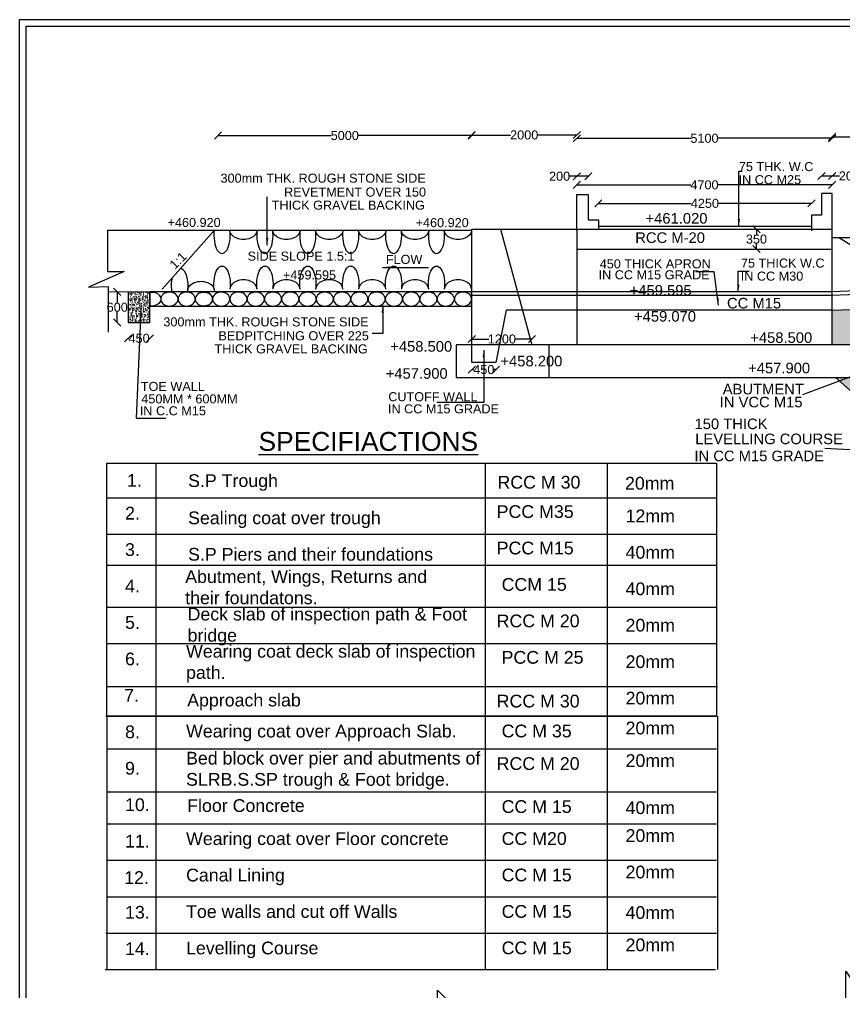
# Model space of a CAD drawing. Header units: millimetres. Extents: x 5124 to 6568637, y 2311 to 91879094.
# Drawn here: x 3470047 to 3480970, y 45948963 to 45961842 of the extents above; entities that cross this region are included whole.
import ezdxf

# ---------------------------------------------------------------- set-up
doc = ezdxf.new("R2010")
doc.units = ezdxf.units.MM
doc.header["$MEASUREMENT"] = 0
for name, color, linetype in [('DIMENSION', 7, 'Continuous'), ('DRAWING', 7, 'Continuous'), ('TEXT', 7, 'Continuous')]:
    doc.layers.add(name, color=color, linetype=linetype)
doc.styles.get("Standard").update_dxf_attribs({"font": 'arial.ttf', "height": 120})
doc.dimstyles.get("Standard").update_dxf_attribs({"dimtxt": 200, "dimasz": 110, "dimexe": 0.18, "dimexo": 0.0625, "dimgap": 0.09, "dimtad": 0, "dimtih": 1, "dimtoh": 1, "dimdec": 0, "dimzin": 0, "dimdsep": 46, "dimtxsty": 'Standard', "dimblk": 'OBLIQUE', "dimcen": 0.09, "dimse1": 1, "dimse2": 1, "dimadec": 0, "dimazin": 0, "dimtfac": 1, "dimtdec": 0, "dimtofl": 0, "dimtmove": 0, "dimatfit": 3, "dimfxl": 1, "dimtolj": 1, "dimtzin": 0, "dimarcsym": 0})

# ---------------------------------------------------------------- blocks, each defined once
blk = doc.blocks.new('_Oblique')
at = {"color": 0, "linetype": 'ByBlock', "lineweight": -2}
blk.add_line((-0.5, -0.5), (0.5, 0.5), dxfattribs=at)
blk = doc.blocks.new('*D68')
at = {"layer": 'Defpoints', "color": 0}
for p in [(3481976, 45960286), (3480818, 45959538), (3481976, 45959538)]:
    blk.add_point(p, dxfattribs=at)
at = {"layer": 'DIMENSION', "color": 0, "lineweight": -2}
for p, q in [((3480818, 45960286), (3481223, 45960286)), ((3481976, 45960286), (3481571, 45960286))]:
    blk.add_line(p, q, dxfattribs=at)
at = {"layer": 'DIMENSION', "color": 0, "lineweight": -2, "xscale": 95, "yscale": 95, "zscale": 95, "rotation": 180}
blk.add_blockref('_Oblique', (3480818, 45960286), dxfattribs=at)
at = {"layer": 'DIMENSION', "color": 0, "lineweight": -2, "xscale": 95, "yscale": 95, "zscale": 95}
blk.add_blockref('_Oblique', (3481976, 45960286), dxfattribs=at)
at = {"layer": 'DIMENSION', "color": 0, "insert": (3481397, 45960286), "char_height": 120, "attachment_point": 5}
blk.add_mtext('\\A1;1825', dxfattribs=at)
blk = doc.blocks.new('*D161')
at = {"layer": 'Defpoints', "color": 0}
for p in [(3472679, 45960304), (3472679, 45959048), (3476040, 45959048)]:
    blk.add_point(p, dxfattribs=at)
at = {"layer": 'DIMENSION', "color": 0, "lineweight": -2}
for p, q in [((3472679, 45960304), (3474180, 45960304)), ((3476040, 45960304), (3474538, 45960304))]:
    blk.add_line(p, q, dxfattribs=at)
at = {"layer": 'DIMENSION', "color": 0, "lineweight": -2, "xscale": 95, "yscale": 95, "zscale": 95, "rotation": 180}
blk.add_blockref('_Oblique', (3472679, 45960304), dxfattribs=at)
at = {"layer": 'DIMENSION', "color": 0, "lineweight": -2, "xscale": 95, "yscale": 95, "zscale": 95}
blk.add_blockref('_Oblique', (3476040, 45960304), dxfattribs=at)
at = {"layer": 'DIMENSION', "color": 0, "insert": (3474359, 45960304), "char_height": 120, "attachment_point": 5}
blk.add_mtext('\\A1;5000', dxfattribs=at)
blk = doc.blocks.new('*D159')
at = {"layer": 'Defpoints', "color": 0}
for p in [(3471343, 45958233), (3471489, 45958233), (3471489, 45957826)]:
    blk.add_point(p, dxfattribs=at)
at = {"layer": 'DIMENSION', "color": 0, "lineweight": -2}
for p, q in [((3471343, 45958233), (3471343, 45958091)), ((3471343, 45957826), (3471343, 45957968))]:
    blk.add_line(p, q, dxfattribs=at)
at = {"layer": 'DIMENSION', "color": 0, "lineweight": -2, "xscale": 95, "yscale": 95, "zscale": 95}
for p, rotation in [((3471343, 45958233), 90), ((3471343, 45957826), 270)]:
    blk.add_blockref('_Oblique', p, dxfattribs=dict(at, rotation=rotation))
at = {"layer": 'DIMENSION', "color": 0, "insert": (3471343, 45958029), "char_height": 120, "attachment_point": 5}
blk.add_mtext('\\A1;600', dxfattribs=at)
blk = doc.blocks.new('*D160')
at = {"layer": 'Defpoints', "color": 0}
for p in [(3471777, 45958233), (3471489, 45957826), (3471489, 45957617)]:
    blk.add_point(p, dxfattribs=at)
at = {"layer": 'DIMENSION', "color": 0, "lineweight": -2}
for p, q in [((3471489, 45957617), (3471498, 45957617)), ((3471777, 45957617), (3471768, 45957617))]:
    blk.add_line(p, q, dxfattribs=at)
at = {"layer": 'DIMENSION', "color": 0, "lineweight": -2, "xscale": 95, "yscale": 95, "zscale": 95, "rotation": 180}
blk.add_blockref('_Oblique', (3471489, 45957617), dxfattribs=at)
at = {"layer": 'DIMENSION', "color": 0, "lineweight": -2, "xscale": 95, "yscale": 95, "zscale": 95}
blk.add_blockref('_Oblique', (3471777, 45957617), dxfattribs=at)
at = {"layer": 'DIMENSION', "color": 0, "insert": (3471633, 45957617), "char_height": 120, "attachment_point": 5}
blk.add_mtext('\\A1;450', dxfattribs=at)
blk = doc.blocks.new('*D162')
at = {"layer": 'Defpoints', "color": 0}
for p in [(3476042, 45957298), (3476363, 45957298), (3476363, 45957203)]:
    blk.add_point(p, dxfattribs=at)
at = {"layer": 'DIMENSION', "color": 0, "lineweight": -2}
for p, q in [((3476042, 45957203), (3476068, 45957203)), ((3476363, 45957203), (3476337, 45957203))]:
    blk.add_line(p, q, dxfattribs=at)
at = {"layer": 'DIMENSION', "color": 0, "lineweight": -2, "xscale": 95, "yscale": 95, "zscale": 95, "rotation": 180}
blk.add_blockref('_Oblique', (3476042, 45957203), dxfattribs=at)
at = {"layer": 'DIMENSION', "color": 0, "lineweight": -2, "xscale": 95, "yscale": 95, "zscale": 95}
blk.add_blockref('_Oblique', (3476363, 45957203), dxfattribs=at)
at = {"layer": 'DIMENSION', "color": 0, "insert": (3476202, 45957203), "char_height": 120, "attachment_point": 5}
blk.add_mtext('\\A1;450', dxfattribs=at)
blk = doc.blocks.new('*D163')
at = {"layer": 'Defpoints', "color": 0}
for p in [(3476042, 45957532), (3476840, 45957608), (3476840, 45957532)]:
    blk.add_point(p, dxfattribs=at)
at = {"layer": 'DIMENSION', "color": 0, "lineweight": -2}
for p, q in [((3476042, 45957608), (3476267, 45957608)), ((3476840, 45957608), (3476614, 45957608))]:
    blk.add_line(p, q, dxfattribs=at)
at = {"layer": 'DIMENSION', "color": 0, "lineweight": -2, "xscale": 95, "yscale": 95, "zscale": 95, "rotation": 180}
blk.add_blockref('_Oblique', (3476042, 45957608), dxfattribs=at)
at = {"layer": 'DIMENSION', "color": 0, "lineweight": -2, "xscale": 95, "yscale": 95, "zscale": 95}
blk.add_blockref('_Oblique', (3476840, 45957608), dxfattribs=at)
at = {"layer": 'DIMENSION', "color": 0, "insert": (3476441, 45957608), "char_height": 120, "attachment_point": 5}
blk.add_mtext('\\A1;1200', dxfattribs=at)
blk = doc.blocks.new('*D164')
at = {"layer": 'Defpoints', "color": 0}
for p in [(3476040, 45960304), (3477434, 45960311), (3477434, 45959525)]:
    blk.add_point(p, dxfattribs=at)
at = {"layer": 'DIMENSION', "color": 0, "lineweight": -2}
for p, q in [((3476040, 45960311), (3476557, 45960311)), ((3477434, 45960311), (3476917, 45960311))]:
    blk.add_line(p, q, dxfattribs=at)
at = {"layer": 'DIMENSION', "color": 0, "lineweight": -2, "xscale": 95, "yscale": 95, "zscale": 95, "rotation": 180}
blk.add_blockref('_Oblique', (3476040, 45960311), dxfattribs=at)
at = {"layer": 'DIMENSION', "color": 0, "lineweight": -2, "xscale": 95, "yscale": 95, "zscale": 95}
blk.add_blockref('_Oblique', (3477434, 45960311), dxfattribs=at)
at = {"layer": 'DIMENSION', "color": 0, "insert": (3476737, 45960311), "char_height": 120, "attachment_point": 5}
blk.add_mtext('\\A1;2000', dxfattribs=at)
blk = doc.blocks.new('*D165')
at = {"layer": 'Defpoints', "color": 0}
for p in [(3477434, 45959764), (3477434, 45959525), (3477586, 45959525)]:
    blk.add_point(p, dxfattribs=at)
at = {"layer": 'DIMENSION', "color": 0, "lineweight": -2}
for p, q in [((3477434, 45959764), (3477340, 45959764)), ((3477586, 45959764), (3477434, 45959764))]:
    blk.add_line(p, q, dxfattribs=at)
at = {"layer": 'DIMENSION', "color": 0, "lineweight": -2, "xscale": 95, "yscale": 95, "zscale": 95, "rotation": 180}
blk.add_blockref('_Oblique', (3477434, 45959764), dxfattribs=at)
at = {"layer": 'DIMENSION', "color": 0, "lineweight": -2, "xscale": 95, "yscale": 95, "zscale": 95}
blk.add_blockref('_Oblique', (3477586, 45959764), dxfattribs=at)
at = {"layer": 'DIMENSION', "color": 0, "insert": (3477206, 45959764), "char_height": 120, "attachment_point": 5}
blk.add_mtext('\\A1;200', dxfattribs=at)
blk = doc.blocks.new('*D166')
at = {"layer": 'Defpoints', "color": 0}
for p in [(3477434, 45960311), (3480818, 45960267), (3480818, 45959538)]:
    blk.add_point(p, dxfattribs=at)
at = {"layer": 'DIMENSION', "color": 0, "lineweight": -2}
for p, q in [((3477434, 45960267), (3478947, 45960267)), ((3480818, 45960267), (3479306, 45960267))]:
    blk.add_line(p, q, dxfattribs=at)
at = {"layer": 'DIMENSION', "color": 0, "lineweight": -2, "xscale": 95, "yscale": 95, "zscale": 95, "rotation": 180}
blk.add_blockref('_Oblique', (3477434, 45960267), dxfattribs=at)
at = {"layer": 'DIMENSION', "color": 0, "lineweight": -2, "xscale": 95, "yscale": 95, "zscale": 95}
blk.add_blockref('_Oblique', (3480818, 45960267), dxfattribs=at)
at = {"layer": 'DIMENSION', "color": 0, "insert": (3479126, 45960267), "char_height": 120, "attachment_point": 5}
blk.add_mtext('\\A1;5100', dxfattribs=at)
blk = doc.blocks.new('*D167')
at = {"layer": 'Defpoints', "color": 0}
for p in [(3480818, 45959768), (3480678, 45959538), (3480818, 45959538)]:
    blk.add_point(p, dxfattribs=at)
at = {"layer": 'DIMENSION', "color": 0, "lineweight": -2}
for p, q in [((3480678, 45959768), (3480818, 45959768)), ((3480818, 45959768), (3480914, 45959768))]:
    blk.add_line(p, q, dxfattribs=at)
at = {"layer": 'DIMENSION', "color": 0, "lineweight": -2, "xscale": 95, "yscale": 95, "zscale": 95, "rotation": 180}
blk.add_blockref('_Oblique', (3480678, 45959768), dxfattribs=at)
at = {"layer": 'DIMENSION', "color": 0, "lineweight": -2, "xscale": 95, "yscale": 95, "zscale": 95}
blk.add_blockref('_Oblique', (3480818, 45959768), dxfattribs=at)
at = {"layer": 'DIMENSION', "color": 0, "insert": (3481047, 45959768), "char_height": 120, "attachment_point": 5}
blk.add_mtext('\\A1;200', dxfattribs=at)
blk = doc.blocks.new('*D168')
at = {"layer": 'Defpoints', "color": 0}
for p in [(3480818, 45959650), (3477434, 45959525), (3480818, 45959538)]:
    blk.add_point(p, dxfattribs=at)
at = {"layer": 'DIMENSION', "color": 0, "lineweight": -2}
for p, q in [((3477434, 45959650), (3478945, 45959650)), ((3480818, 45959650), (3479308, 45959650))]:
    blk.add_line(p, q, dxfattribs=at)
at = {"layer": 'DIMENSION', "color": 0, "lineweight": -2, "xscale": 95, "yscale": 95, "zscale": 95, "rotation": 180}
blk.add_blockref('_Oblique', (3477434, 45959650), dxfattribs=at)
at = {"layer": 'DIMENSION', "color": 0, "lineweight": -2, "xscale": 95, "yscale": 95, "zscale": 95}
blk.add_blockref('_Oblique', (3480818, 45959650), dxfattribs=at)
at = {"layer": 'DIMENSION', "color": 0, "insert": (3479126, 45959650), "char_height": 120, "attachment_point": 5}
blk.add_mtext('\\A1;4700', dxfattribs=at)
blk = doc.blocks.new('*D169')
at = {"layer": 'Defpoints', "color": 0}
for p in [(3480545, 45959405), (3477720, 45959186), (3480545, 45959186)]:
    blk.add_point(p, dxfattribs=at)
at = {"layer": 'DIMENSION', "color": 0, "lineweight": -2}
for p, q in [((3477720, 45959405), (3478951, 45959405)), ((3480545, 45959405), (3479314, 45959405))]:
    blk.add_line(p, q, dxfattribs=at)
at = {"layer": 'DIMENSION', "color": 0, "lineweight": -2, "xscale": 95, "yscale": 95, "zscale": 95, "rotation": 180}
blk.add_blockref('_Oblique', (3477720, 45959405), dxfattribs=at)
at = {"layer": 'DIMENSION', "color": 0, "lineweight": -2, "xscale": 95, "yscale": 95, "zscale": 95}
blk.add_blockref('_Oblique', (3480545, 45959405), dxfattribs=at)
at = {"layer": 'DIMENSION', "color": 0, "insert": (3479132, 45959405), "char_height": 120, "attachment_point": 5}
blk.add_mtext('\\A1;4250', dxfattribs=at)
blk = doc.blocks.new('*D170')
at = {"layer": 'Defpoints', "color": 0}
for p in [(3479806, 45959062), (3479815, 45959062), (3479806, 45958800)]:
    blk.add_point(p, dxfattribs=at)
at = {"layer": 'DIMENSION', "color": 0, "lineweight": -2}
for p, q in [((3479815, 45959062), (3479815, 45958992)), ((3479815, 45958800), (3479815, 45958870))]:
    blk.add_line(p, q, dxfattribs=at)
at = {"layer": 'DIMENSION', "color": 0, "lineweight": -2, "xscale": 95, "yscale": 95, "zscale": 95}
for p, rotation in [((3479815, 45959062), 90), ((3479815, 45958800), 270)]:
    blk.add_blockref('_Oblique', p, dxfattribs=dict(at, rotation=rotation))
at = {"layer": 'DIMENSION', "color": 0, "insert": (3479815, 45958931), "char_height": 120, "attachment_point": 5}
blk.add_mtext('\\A1;350', dxfattribs=at)

msp = doc.modelspace()

# ---------------------------------------------------------------- hatches: boundary and pattern name
at = {"layer": 'DRAWING'}
h = msp.add_hatch(dxfattribs=at)
h.set_pattern_fill('AR-CONC,_O', color=256, scale=10)
h.set_pattern_definition([(130, (7052935.884, -2858.59), (-71.72601826, -6.2752135), [7.5, -82.5]), (185, (7052935.884, -2858.59), (13.87513336, 75.21921337), [6, -66]), (79.5486, (7052929.91, -2859.114), (-57.85093817, 68.94395421), [6.374019, -70.1142112]), (133.8158, (7052935.88, -2838.59), (-106.72410486, -16.55190143), [11.25, -123.75]), (83.3644, (7052926.99, -2839.97), (-93.46627055, 97.4117871), [9.5610288, -105.1713]), (188.8158, (7052935.88, -2838.59), (-93.46619451, 97.4118601), [9, -99]), (159, (7052925.884, -2843.59), (-59.69070521, -40.26188907), [7.5, -82.5]), (214, (7052925.884, -2843.59), (-24.33153319, 72.5150045), [6, -66]), (108.5486, (7052920.91, -2846.946), (-84.02226286, 32.25304967), [6.374019, -70.1142112]), (142.5, (7052935.884, -2858.59), (-1.215985532, 33.289385383), [0, -65.2, 0, -67, 0, -66.25]), (172.5, (7052935.884, -2858.59), (-26.306953744, 39.441171188), [0, -38.2, 0, -63.7, 0, -25.25]), (212.5, (7052958.184, -2858.59), (-53.382243617, -2.255487173), [0, -25, 0, -78, 0, -103.5]), (222.5, (7052968.184, -2858.59), (-58.318616934, 10.010498233), [0, -32.5, 0, -51.8, 0, -73.5])])
h.paths.add_polyline_path([(3471488.9, 45957825.9), (3471777.4, 45957825.9), (3471777.4, 45958232.9), (3471488.9, 45958232.9)])
h = msp.add_hatch(dxfattribs=at)
h.set_pattern_fill('AR-CONC,_O', color=256, scale=10)
h.set_pattern_definition([(50, (0, 0), (71.72601826, -6.2752135), [7.5, -82.5]), (355, (0, 0), (-13.87513336, 75.21921337), [6, -66]), (100.4514, (5.98, -0.52), (57.85093817, 68.94395421), [6.374019, -70.1142112]), (46.1842, (0, 20), (106.72410486, -16.55190143), [11.25, -123.75]), (96.6356, (8.89, 18.62), (93.46627055, 97.4117871), [9.5610288, -105.1713]), (351.1842, (0, 20), (93.46619451, 97.4118601), [9, -99]), (21, (10, 15), (59.69070521, -40.26188907), [7.5, -82.5]), (326, (10, 15), (24.33153319, 72.5150045), [6, -66]), (71.4514, (14.974, 11.645), (84.02226286, 32.25304967), [6.374019, -70.1142112]), (37.5, (0, 0), (1.215985532, 33.289385383), [0, -65.2, 0, -67, 0, -66.25]), (7.5, (0, 0), (26.306953744, 39.441171188), [0, -38.2, 0, -63.7, 0, -25.25]), (327.5, (-22.3, 0), (53.382243617, -2.255487173), [0, -25, 0, -78, 0, -103.5]), (317.5, (-32.3, 0), (58.318616934, 10.010498233), [0, -32.5, 0, -51.8, 0, -73.5])])
h.paths.add_polyline_path([(3481682.5, 45957881.5), (3481682.5, 45957992), (3480818.5, 45957992), (3480818.5, 45957532.4), (3481570.6, 45957532.4)])
h.paths.add_polyline_path([(3481431.3, 45957098), (3480861, 45957098), (3481087, 45956900.5), (3481368, 45956900.5)])
h.paths.add_polyline_path([(3483433.2, 45957416.8), (3482372, 45958059.6), (3482372, 45957858.6), (3482707, 45956900.5), (3482969, 45956900.5)])

# ---------------------------------------------------------------- linework, layer by layer
at = {"layer": 'DIMENSION'}
for points in [[(3477434.5, 45959047.9), (3477434.5, 45959525), (3477585.5, 45959525), (3477585.5, 45959186), (3477719.5, 45959186), (3477719.5, 45959061.5)], [(3480818.5, 45959538), (3480677.5, 45959538), (3480677.5, 45959248), (3480545, 45959248), (3480545, 45959042)], [(3476424, 45959061.5), (3476839.5, 45957532.4)], [(3477719.5, 45959104.5), (3480545, 45959104.5)], [(3477064, 45957532.4), (3477064, 45957098)]]:
    msp.add_lwpolyline(points, dxfattribs=at)
at = {"layer": 'DRAWING'}
for points in [[(3470047, 45961842), (3521724, 45961842), (3521724, 45927654), (3470047, 45927654)], [(3470137.5, 45961751.5), (3521633.5, 45961751.5), (3521633.5, 45927744.5), (3470137.5, 45927744.5)], [(3476039.9, 45958232.9), (3471777.4, 45958232.9), (3471777.4, 45958041.4), (3476039.9, 45958041.4)]]:
    msp.add_lwpolyline(points, close=True, dxfattribs=at)
for points in [[(3480818.5, 45957992), (3480818.5, 45959538)], [(3476042, 45957298.5), (3476042, 45959061.5), (3477434.5, 45959061.5), (3477434.5, 45957532.4)], [(3477434.5, 45959061.5), (3480818.5, 45959061.5)], [(3476039.9, 45959047.9), (3471212.4, 45959047.9), (3471212.4, 45958503.9), (3471435.9, 45958503.9), (3470964.4, 45958293.4), (3471223.9, 45958301.9), (3471223.9, 45957698.4)], [(3471940.4, 45958269.4), (3472628.9, 45959047.9)], [(3491055.5, 45958947), (3480818.5, 45958947)], [(3491055.5, 45955728.5), (3486220.5, 45955728.5), (3480907, 45958947)], [(3477434.5, 45958800.5), (3480818.5, 45958800.5)], [(3471488.9, 45958232.9), (3471488.9, 45957825.9), (3471777.4, 45957825.9), (3471777.4, 45958232.9)], [(3480816.4, 45958232.9), (3476039.9, 45958232.9)], [(3480818.5, 45958183.5), (3476042, 45958183.5)], [(3481682.5, 45958270), (3480818.5, 45958233)], [(3481682.5, 45958220.5), (3480818.5, 45958183.5)], [(3480818.5, 45957992), (3476497, 45957992), (3476363, 45957298.5), (3476042, 45957298.5)], [(3481570.6, 45957532.4), (3480818.5, 45957532.4), (3480818.5, 45957992), (3481681.5, 45958022.5)], [(3481570.6, 45957532.4), (3475836, 45957532.4), (3475836, 45957098), (3481431.3, 45957098)], [(3481087, 45956900.5), (3480861, 45957098)], [(3470359, 45934588.5), (3470359, 45948476), (3475589.5, 45948476), (3475589.5, 45948982.5), (3476503, 45948063.5), (3476503, 45948572), (3480999, 45948572), (3480999, 45949234.5), (3481724.5, 45948158), (3481724.5, 45948665.5), (3485795.5, 45948665.5), (3485795.5, 45949227.5), (3486541.5, 45948191), (3486541.5, 45948673), (3492513, 45948673), (3492513, 45949397), (3492947.5, 45948295), (3492947.5, 45948795), (3502799.5, 45948795)]]:
    msp.add_lwpolyline(points, dxfattribs=at)
at = {"layer": 'DRAWING', "const_width": 10}
msp.add_lwpolyline([(3476039.9, 45958232.9), (3471223.9, 45958232.9)], dxfattribs=at)
at = {"layer": 'DRAWING'}
for centre, major_axis, ratio, start_param, end_param in [((3472731.9, 45958979.9), (0, -237.5), 0.4526316, 4.4220096, 8.1443611), ((3473300.4, 45958979.9), (0, -237.5), 0.4526316, 4.4220096, 8.1443611), ((3473868.9, 45958979.9), (0, -237.5), 0.4526316, 4.4220096, 8.1443611), ((3474437.4, 45958979.9), (0, -237.5), 0.4526316, 4.4220096, 8.1443611), ((3475005.9, 45958979.9), (0, -237.5), 0.4526316, 4.4220096, 8.1443611), ((3475574.4, 45958979.9), (0, -237.5), 0.4526316, 4.4220096, 8.1443611), ((3472455.1, 45958246.4), (180.8, 0), 0.6735823, 0, 3.1415927), ((3473016.6, 45958269.4), (180.8, 0), 0.6735823, 0, 3.1415927), ((3473585.1, 45958269.4), (180.8, 0), 0.6735823, 0, 3.1415927), ((3474153.6, 45958269.4), (180.8, 0), 0.6735823, 0, 3.1415927), ((3474722.1, 45958269.4), (180.8, 0), 0.6735823, 0, 3.1415927), ((3475290.6, 45958269.4), (180.8, 0), 0.6735823, 0, 3.1415927), ((3475859.1, 45958269.4), (180.8, 0), 0.6735823, 0, 3.1415927)]:
    msp.add_ellipse(centre, major_axis=major_axis, ratio=ratio, start_param=start_param, end_param=end_param, dxfattribs=at)
at = {"layer": 'DRAWING', "extrusion": (0, 0, -1)}
for centre, major_axis, ratio, start_param, end_param in [((3473016.6, 45959047.9), (180.8, 0), 0.6735823, 0, 3.1415927), ((3473585.1, 45959047.9), (180.8, 0), 0.6735823, 0, 3.1415927), ((3474153.6, 45959047.9), (180.8, 0), 0.6735823, 0, 3.1415927), ((3474722.1, 45959047.9), (180.8, 0), 0.6735823, 0, 3.1415927), ((3475290.6, 45959047.9), (180.8, 0), 0.6735823, 0, 3.1415927), ((3475859.1, 45959047.9), (180.8, 0), 0.6735823, 0, 3.1415927), ((3472170.3, 45958314.4), (0, 237.5), 0.4526316, 6.443653, 8.1443611), ((3472731.9, 45958337.4), (0, 237.5), 0.4526316, 4.4220096, 8.1443611), ((3473300.4, 45958337.4), (0, 237.5), 0.4526316, 4.4220096, 8.1443611), ((3473868.9, 45958337.4), (0, 237.5), 0.4526316, 4.4220096, 8.1443611), ((3474437.4, 45958337.4), (0, 237.5), 0.4526316, 4.4220096, 8.1443611), ((3475005.9, 45958337.4), (0, 237.5), 0.4526316, 4.4220096, 8.1443611), ((3475574.4, 45958337.4), (0, 237.5), 0.4526316, 4.4220096, 8.1443611), ((3472170.3, 45958314.4), (0, 237.5), 0.4526316, 4.4220096, 5.1766362), ((3471805.7, 45958137.2), (114.4, 0), 0.8055046, 4.4625713, 8.1037994), ((3472492.3, 45958137.2), (114.4, 0), 0.8055046, 4.4240046, 8.142366)]:
    msp.add_ellipse(centre, major_axis=major_axis, ratio=ratio, start_param=start_param, end_param=end_param, dxfattribs=at)
for centre in [(3472034.6, 45958137.2), (3472263.4, 45958137.2), (3472492.3, 45958137.2), (3472721.2, 45958137.2), (3472950.1, 45958137.2), (3473178.9, 45958137.2), (3473407.8, 45958137.2), (3473636.7, 45958137.2), (3473865.6, 45958137.2), (3474094.4, 45958137.2), (3474323.3, 45958137.2), (3474552.2, 45958137.2), (3474781.1, 45958137.2), (3475009.9, 45958137.2), (3475238.8, 45958137.2), (3475467.7, 45958137.2), (3475696.6, 45958137.2), (3475925.4, 45958137.2)]:
    msp.add_ellipse(centre, major_axis=(114.4, 0), ratio=0.8055046, dxfattribs=at)
at = {"layer": 'TEXT'}
msp.add_lwpolyline([(3471205, 45955965.6), (3479286.2, 45955965.6), (3479286.2, 45952609.5), (3471205, 45952609.5)], close=True, dxfattribs=at)
for points in [[(3471855.6, 45955965.6), (3471855.6, 45949253.4)], [(3476218.5, 45955965.6), (3476218.5, 45949253.4)], [(3477835, 45955965.6), (3477835, 45949253.4)], [(3471205, 45952609.5), (3471205, 45949253.4)], [(3479298.1, 45952609.5), (3479298.1, 45949253.4)]]:
    msp.add_lwpolyline(points, dxfattribs=at)
at = {"layer": 'TEXT', "ltscale": 0.02}
for points in [[(3471205, 45955506.3), (3479286.2, 45955506.3)], [(3471205, 45955023.5), (3479286.2, 45955023.5)], [(3471205, 45954612.5), (3479286.2, 45954612.5)], [(3471205, 45954057.9), (3479286.2, 45954057.9)], [(3471205, 45953575.1), (3479286.2, 45953575.1)], [(3471205, 45953005.6), (3479298.1, 45953005.6)], [(3471193.1, 45952609.5), (3479286.2, 45952609.5)], [(3471205, 45952177.9), (3479286.2, 45952177.9)], [(3471205, 45951608.2), (3479286.2, 45951608.2)], [(3471205, 45951184.6), (3479286.2, 45951184.6)], [(3471205, 45951184.6), (3479286.2, 45951184.6)], [(3471205, 45950701.8), (3479286.2, 45950701.8)], [(3471205, 45950219), (3479286.2, 45950219)], [(3471193.1, 45949736.2), (3479286.2, 45949736.2)], [(3471181.2, 45949253.4), (3479274.3, 45949253.4)]]:
    msp.add_lwpolyline(points, dxfattribs=at)

# ---------------------------------------------------------------- texts
at = {"layer": 'DRAWING'}
for s, p in [('75 THK. W.C', (3479582, 45959832.5)), ('300mm THK. ROUGH STONE SIDE', (3472712.5, 45959679.4)), ('IN CC M25', (3479578.1, 45959658.7)), ('REVETMENT OVER 150', (3473554.1, 45959495.5)), ('THICK GRAVEL BACKING', (3473390.1, 45959321.6)), ('+460.920', (3472010.2, 45959092.5)), ('+460.920', (3475298.1, 45959090)), ('SIDE SLOPE 1.5:1', (3473071.7, 45958646)), ('FLOW', (3474903.2, 45958603)), ('+459.595', (3473540.2, 45958397)), ('300mm THK. ROUGH STONE SIDE', (3471955.1, 45957775.1)), ('BEDPITCHING OVER 225', (3472684.4, 45957591.2)), ('THICK GRAVEL BACKING', (3472632.7, 45957417.3)), ('TOE WALL', (3471656.6, 45956920.4)), ('450MM * 600MM', (3471662.4, 45956755.4)), ('CUTOFF WALL', (3474935.4, 45956783.9)), ('IN CC M15 GRADE', (3474931.2, 45956623)), ('IN C.C M15', (3471643, 45956597.4))]:
    msp.add_text(s, height=120, dxfattribs=at).set_placement(p)
msp.add_text('1:1', height=120, rotation=44.45847, dxfattribs=at).set_placement((3472107.5, 45958524.1))
at = {"layer": 'TEXT'}
for s, height, p in [('+461.020', 140, (3478345, 45959137)), ('RCC M-20', 140, (3478208.9, 45958881.1)), ('75 THICK W.C', 120, (3479609.9, 45958554.2)), ('450 THICK APRON', 120, (3477738.2, 45958544.5)), ('IN CC M15 GRADE', 120, (3477722.9, 45958399)), ('IN CC M30', 120, (3479606.7, 45958381.3)), ('+459.595', 140, (3478135, 45958183.5)), ('CC M15', 140, (3479424.8, 45958013.1)), ('+459.070', 140, (3478192.4, 45957839.1)), ('+458.500', 140, (3479733.2, 45957556.9)), ('+458.500', 140, (3474961.2, 45957440.2)), ('+458.200', 140, (3476421.9, 45957246.1)), ('+457.900', 140, (3479704.9, 45957154.1)), ('+457.900', 140, (3474901.7, 45957081.7)), ('ABUTMENT', 140, (3479367.9, 45956874.6)), ('IN VCC M15', 140, (3479328.2, 45956702.9)), ('150 THICK', 140, (3478994.2, 45956413.9)), ('LEVELLING COURSE', 140, (3479004.3, 45956214.9)), ('IN CC M15 GRADE', 140, (3478993.1, 45955989.1))]:
    msp.add_text(s, height=height, dxfattribs=at).set_placement(p)
at = {"layer": 'TEXT', "attachment_point": 1}
for s, insert, char_height, width in [('{\\LSPECIFIACTIONS}', (3473215.8, 45956376.6), 250, 2023.054), ('1.', (3471473, 45955819.4), 168.56, 280.486), ('S.P Trough ', (3472282.4, 45955816.3), 168.561, 4734.114), ('RCC M 30', (3476382.6, 45955794.7), 168.56, 1323.957), ('20mm', (3478073.1, 45955782), 168.56, 1010.981), ('2.', (3471446.9, 45955385.5), 168.56, 280.486), ('Sealing coat over trough', (3472282.4, 45955323.1), 168.561, 4247.72), ('PCC M35', (3476372, 45955406.3), 168.56, 1010.981), ('12mm', (3478080.4, 45955349.1), 168.56, 1010.981), ('3.', (3471446.9, 45954902.7), 168.56, 280.486), ('S.P Piers and their foundations', (3472282.4, 45954840.3), 168.561, 4052.81), ('PCC M15', (3476372, 45954923.5), 168.56, 1010.981), ('40mm', (3478080.4, 45954866.3), 168.56, 1010.981), ('Abutment, Wings, Returns and their foundatons.', (3472244.1, 45954544.6), 168.561, 3717.47), (' CCM 15', (3476372, 45954440.7), 168.56, 1010.981), ('4.', (3471446.9, 45954419.9), 168.56, 280.486), ('40mm', (3478080.4, 45954383.5), 168.56, 1010.981), ('Deck slab of inspection path & Foot bridge ', (3472275.6, 45954048.3), 168.561, 4052.81), ('5.', (3471446.9, 45953937.1), 168.56, 280.486), ('RCC M 20', (3476372, 45953957.9), 168.56, 1307.555), ('20mm', (3478080.4, 45953900.7), 168.56, 1010.981), ('Wearing coat deck slab of inspection path.', (3472255.4, 45953555.4), 168.561, 4132.633), ('6.', (3471446.9, 45953454.2), 168.56, 280.486), (' PCC M 25', (3476372, 45953475.1), 168.56, 1241.638), ('20mm', (3478080.4, 45953417.9), 168.56, 1010.981), ('7.', (3471435, 45952971.4), 168.56, 280.486), ('Approach slab', (3472270.5, 45952909.1), 168.561, 4052.81), ('\\pt337.12;RCC M 30', (3476372, 45952895.6), 168.561, 1422.781), ('20mm', (3478080.4, 45952935.1), 168.56, 1010.981), ('Wearing coat over Approach Slab.', (3472255.4, 45952498.2), 168.561, 4361.252), ('\\pt337.12; CC M 35', (3476372, 45952499.5), 168.561, 1422.781), ('20mm', (3478080.4, 45952539), 168.56, 1010.981), ('8.', (3471446.9, 45952488.6), 168.56, 280.486), ('Bed block over pier and abutments of \\PSLRB.S.SP trough & Foot bridge.', (3472255.4, 45952139.7), 168.561, 4361.252), ('20mm', (3478080.4, 45952107.5), 168.56, 1010.981), ('9.', (3471446.9, 45952005.8), 168.56, 280.486), ('\\pt337.12;RCC M 20', (3476372, 45952068), 168.561, 1422.781), ('10.', (3471446.9, 45951523), 168.56, 280.486), ('Floor Concrete', (3472270.5, 45951511.7), 168.561, 4052.81), ('\\pt337.12; CC M 15', (3476372, 45951498.2), 168.561, 1422.781), ('40mm', (3478080.4, 45951483.2), 168.56, 1010.981), ('Wearing coat over Floor concrete', (3472255.4, 45951073.3), 168.561, 4361.252), ('\\pt337.12; CC M20', (3476372, 45951074.6), 168.561, 1422.781), ('20mm', (3478080.4, 45951114.1), 168.56, 1010.981), ('11.', (3471446.9, 45951040.2), 168.56, 280.486), ('Canal Lining ', (3472255.4, 45950590.5), 168.561, 4361.252), ('\\pt337.12; CC M 15', (3476372, 45950591.8), 168.561, 1422.781), ('20mm', (3478080.4, 45950631.3), 168.56, 1010.981), ('12.', (3471435, 45950557.4), 168.56, 280.486), ('13.', (3471446.9, 45950098.2), 168.56, 280.486), ('Toe walls and cut off Walls ', (3472255.4, 45950107.7), 168.561, 4361.252), ('\\pt337.12; CC M 15', (3476372, 45950109), 168.561, 1422.781), ('40mm', (3478080.4, 45950094), 168.56, 1010.981), ('20mm', (3478080.4, 45949665.7), 168.56, 1010.981), ('14.', (3471446.9, 45949615.4), 168.56, 280.486), ('Levelling Course', (3472255.4, 45949624.9), 168.561, 4361.252), ('\\pt337.12; CC M 15', (3476372, 45949626.2), 168.561, 1422.781)]:
    msp.add_mtext(s, dxfattribs=dict(at, insert=insert, char_height=char_height, width=width))

# ---------------------------------------------------------------- dimensions: what is measured, and where the dimension line sits
at = {"layer": 'DIMENSION'}
for base, p1, p2, angle, text, picture, middle in [((3472678.9, 45960303.9), (3476039.9, 45959047.9), (3472678.9, 45959047.9), 180, '5000', '*D161', (3474359.4, 45960303.9)), ((3479815, 45959061.5), (3479806.5, 45958800.5), (3479806.5, 45959061.5), 90, '350', '*D170', (3479815, 45958931)), ((3471342.9, 45958232.9), (3471488.9, 45957825.9), (3471488.9, 45958232.9), 90, '600', '*D159', (3471342.9, 45958029.4)), ((3471488.9, 45957616.9), (3471777.4, 45958232.9), (3471488.9, 45957825.9), 180, '450', '*D160', (3471633.1, 45957616.9))]:
    dim = msp.add_linear_dim(base=base, p1=p1, p2=p2, angle=angle, text=text, dimstyle='Standard', override={"dimasz": 95, "dimarcsym": 1}, dxfattribs=at)
    dim.commit()
    dim.dimension.update_dxf_attribs({"geometry": picture, "text_midpoint": middle})
for base, p1, p2, text, picture, middle in [((3477434.5, 45960311), (3476039.9, 45960303.9), (3477434.5, 45959525), '2000', '*D164', (3476737.2, 45960311)), ((3481975.5, 45960286.5), (3480818.5, 45959538), (3481975.5, 45959538), '1825', '*D68', (3481397, 45960286.5)), ((3480818.5, 45960267), (3477434.5, 45960311), (3480818.5, 45959538), '5100', '*D166', (3479126.5, 45960267)), ((3477434.5, 45959763.5), (3477585.5, 45959525), (3477434.5, 45959525), '200', '*D165', (3477206, 45959763.5)), ((3480818.5, 45959768), (3480677.5, 45959538), (3480818.5, 45959538), '200', '*D167', (3481047, 45959768)), ((3480818.5, 45959650.5), (3477434.5, 45959525), (3480818.5, 45959538), '4700', '*D168', (3479126.5, 45959650.5)), ((3480545, 45959405), (3477719.5, 45959186), (3480545, 45959186), '4250', '*D169', (3479132.2, 45959405)), ((3476839.5, 45957608), (3476042, 45957532.4), (3476839.5, 45957532.4), '1200', '*D163', (3476440.8, 45957608)), ((3476363, 45957203), (3476042, 45957298.5), (3476363, 45957298.5), '450', '*D162', (3476202.5, 45957203))]:
    dim = msp.add_linear_dim(base=base, p1=p1, p2=p2, text=text, dimstyle='Standard', override={"dimasz": 95, "dimarcsym": 1}, dxfattribs=at)
    dim.commit()
    dim.dimension.update_dxf_attribs({"geometry": picture, "text_midpoint": middle})

# ---------------------------------------------------------------- leaders
for points in [[(3474861.8, 45958052.8), (3474861.8, 45957681.4), (3474720.4, 45957681.4)], [(3471657.4, 45957984.4), (3471591.9, 45956561.4), (3471989.4, 45956561.4)]]:
    msp.add_leader(points, dimstyle='Standard', override={"dimasz": 95, "dimgap": 0.09, "dimtad": 0, "dimarcsym": 1}, dxfattribs=at)
at = {"layer": 'DRAWING'}
for points in [[(3479582, 45959104.5), (3479582, 45959832.5), (3479624, 45959832.5)], [(3473330.9, 45958849.9), (3473330.9, 45959493.4)], [(3474857, 45958556), (3475466.5, 45958556)], [(3479312.5, 45958058.5), (3479254, 45958499), (3479012, 45958499)], [(3479574.5, 45958232.9), (3479574.5, 45958507), (3479720.5, 45958507)], [(3476200.5, 45957461), (3476200.5, 45956766.5), (3475581, 45956766.5)], [(3481763.2, 45957369), (3480427, 45956869.5)], [(3481229, 45956377), (3481058.5, 45956141.5), (3480721.5, 45956159.5)]]:
    msp.add_leader(points, dimstyle='Standard', override={"dimasz": 95, "dimgap": 0.09, "dimtad": 0, "dimarcsym": 1}, dxfattribs=at)

doc.saveas('drawing.dxf')
